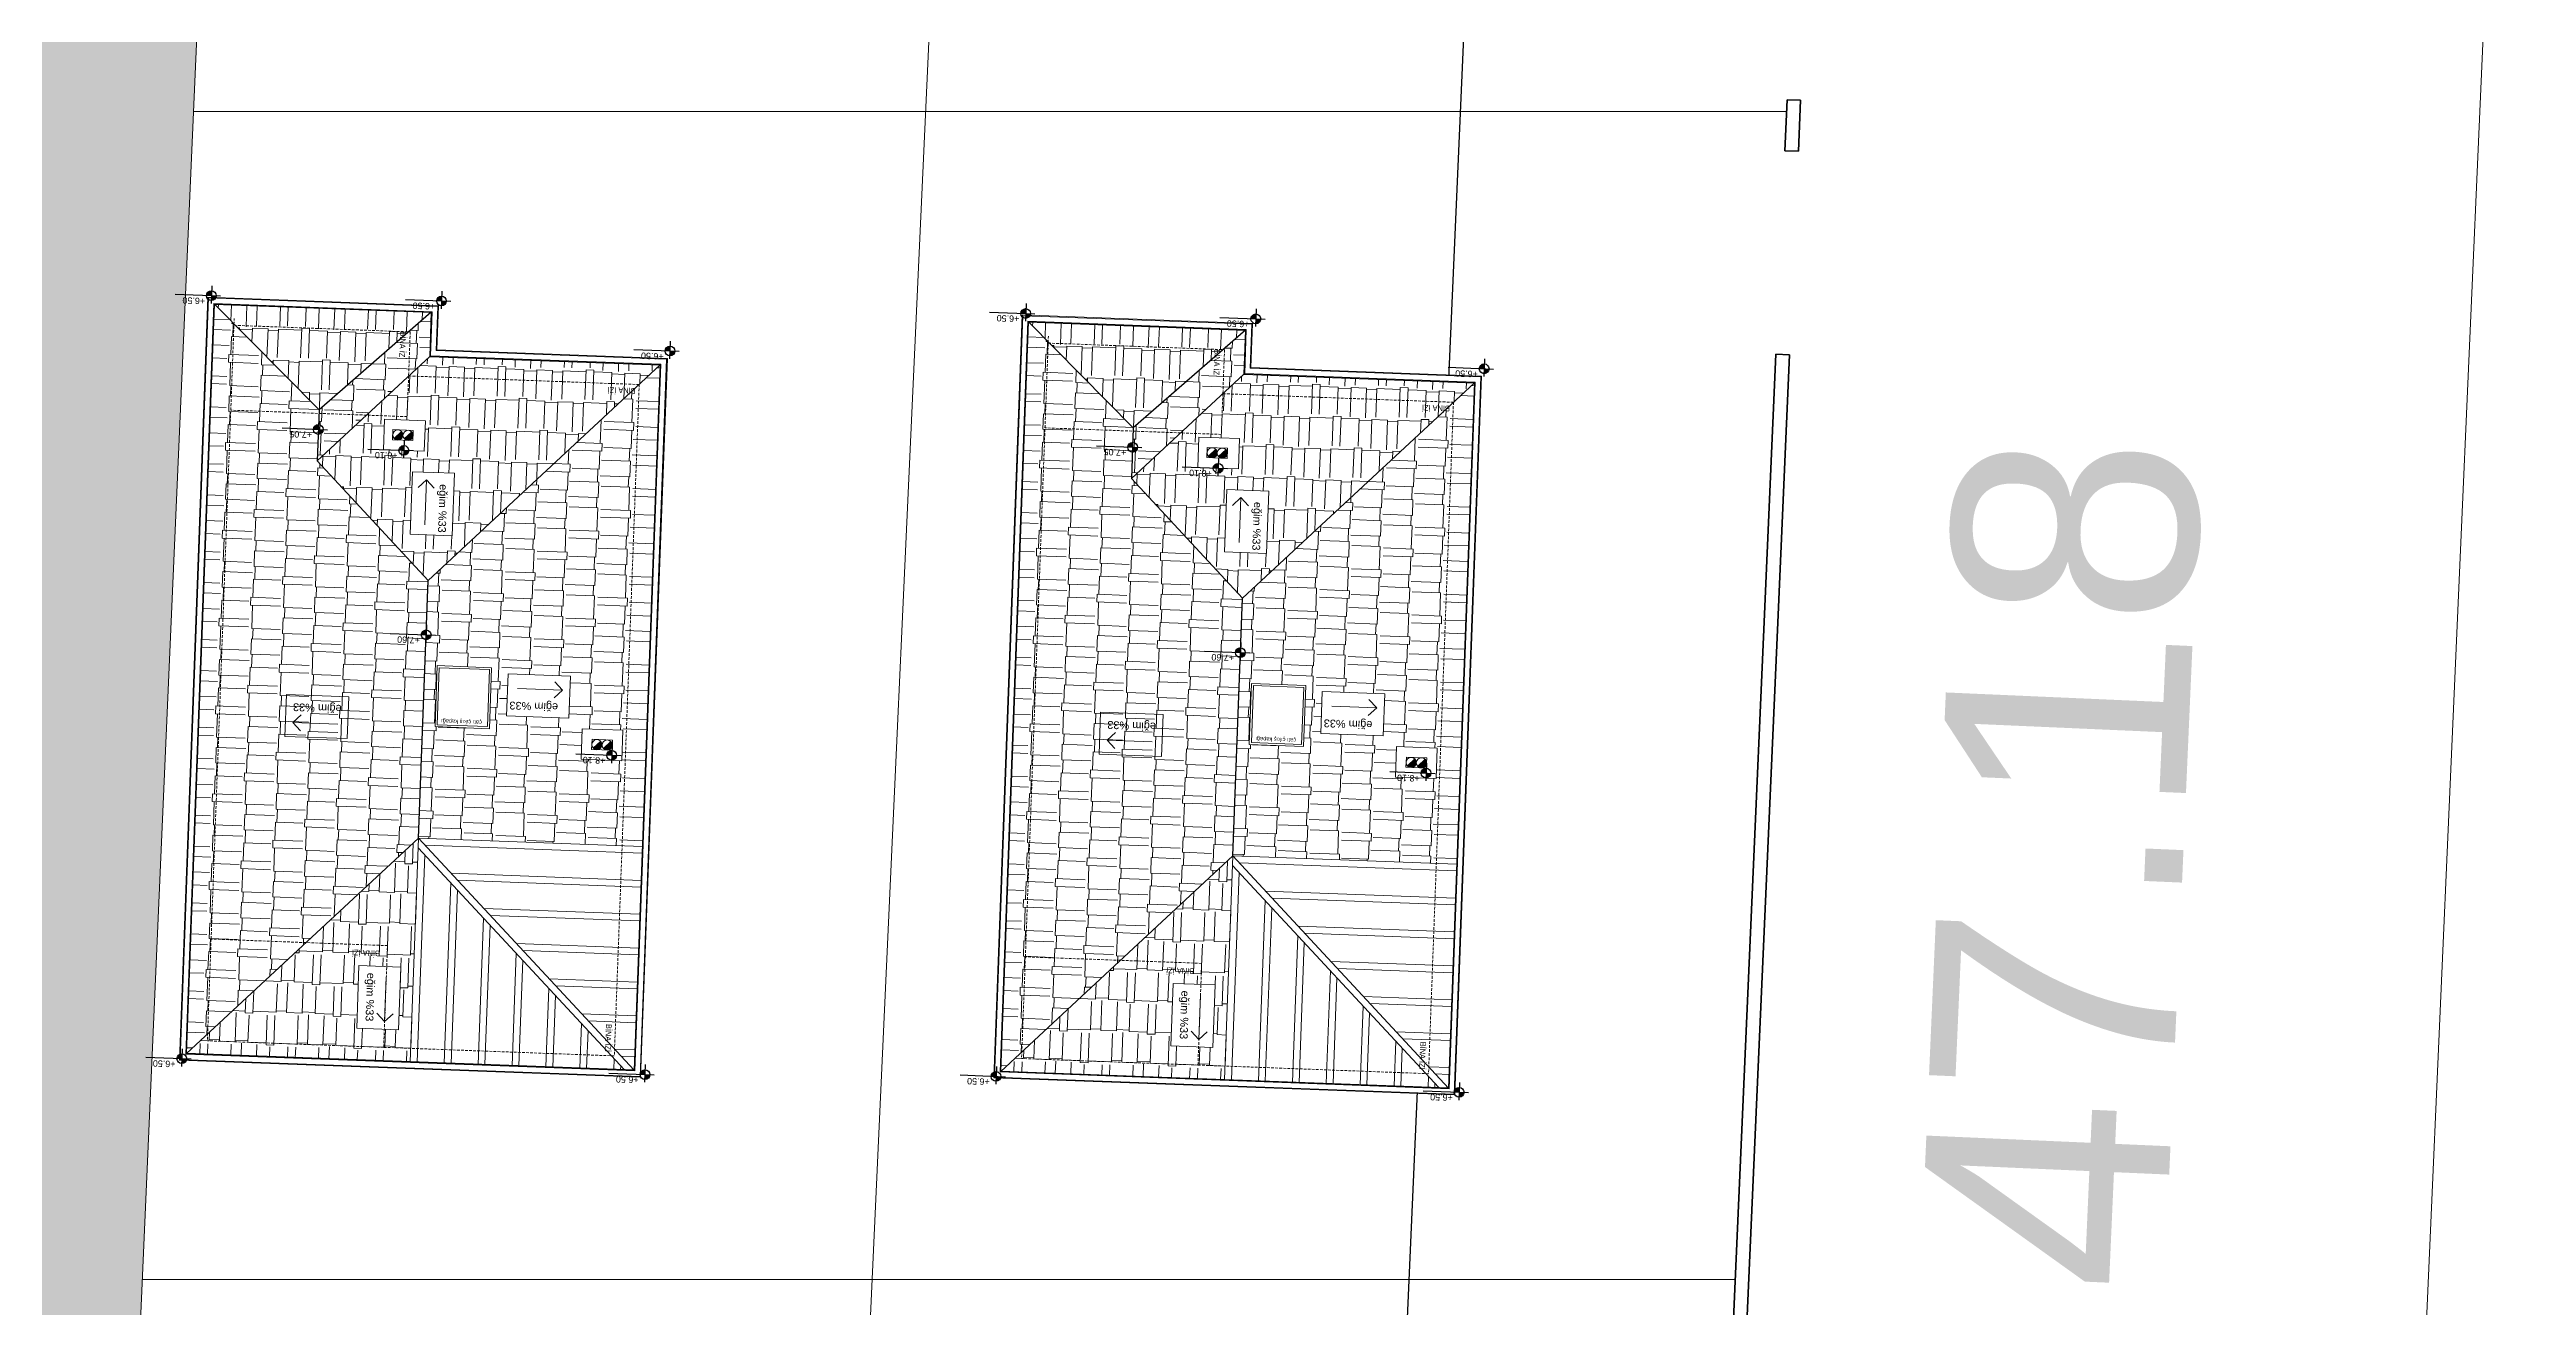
# Model space of a CAD drawing. Header units: centimetres. Extents: x 63871 to 181827, y -95930 to 42199.
# Drawn here: x 176549 to 180199, y -15940 to -14086 of the extents above; entities that cross this region are included whole.
import ezdxf
from ezdxf.enums import TextEntityAlignment as Align

# ---------------------------------------------------------------- set-up
doc = ezdxf.new("R2010")
doc.units = ezdxf.units.CM
doc.linetypes.add('11-021_500-SatisOfisi_220512$0${ Diamond }', pattern=[12, 4, -2, 2, 2, -2])
for name, color, linetype, lineweight in [('03_PARSEL_ALN_YENI', 40, 'Continuous', 0), ('A-AREA-IDEN', 7, 'Continuous', 9), ('ARA SINIRLAR', 225, 'Continuous', 15), ('ARM_Pen_No__252', 8, 'Continuous', 18), ('Baca', 82, 'Continuous', 9), ('İz DÜŞÜMÜ', 7, '11-021_500-SatisOfisi_220512$0${ Diamond }', 18), ('OLUK', 222, 'Continuous', 15), ('PARSEL SINIRI', 12, 'Continuous', 50), ('ROL_CEPHE', 1, 'Continuous', 0), ('TARAMA', 251, 'Continuous', 5), ('Çatı', 144, 'Continuous', 30), ('ÇEKME MESAFESİ', 5, 'Continuous', 25)]:
    doc.layers.add(name, color=color, linetype=linetype, lineweight=lineweight)
doc.layers.add('KOT', color=171, linetype='Continuous')
doc.styles.add('Arial', font='Arial.ttf', dxfattribs={"height": 250})
doc.styles.add('Arial_1', font='Arial.ttf', dxfattribs={"height": 300})
doc.styles.add('MtXpl_Arial_Narrow_1', font='')
doc.styles.get("Standard").update_dxf_attribs({"font": 'Arial.ttf'})
doc.styles.get('MtXpl_Arial_Narrow_1').set_extended_font_data('Arial Narrow')
pattern_1 = [(177.87319, (374816.816, 13471.43), (-98.784803, -42.082955), [22.86, -19.05, 26.67, -11.43, 34.29, -15.24]), (177.87319, (374793.9, 13470.374), (-98.784803, -42.082955), [19.05, -72.39, 15.24, -22.86]), (177.87319, (374748.39, 13476.83), (-98.784803, -42.082955), [11.43, -118.11]), (267.87319, (374816.816, 13471.43), (30.6659616, -46.8903553), [43.815, -139.065]), (267.87319, (374793.972, 13472.278), (30.6659616, -46.8903553), [42.8625, -140.0175]), (267.87319, (374774.935, 13472.985), (30.6659616, -46.8903553), [40.005, -142.875]), (267.87319, (374748.39, 13476.83), (30.6659616, -46.8903553), [43.815, -139.065]), (267.87319, (374736.967, 13477.254), (30.6659616, -46.8903553), [43.815, -139.065]), (267.87319, (374702.595, 13475.67), (30.6659616, -46.8903553), [41.91, -140.97])]
pattern_2 = [(87.87319, (374816.816, 13471.43), (-42.082955, 98.784803), [22.86, -19.05, 26.67, -11.43, 34.29, -15.24]), (87.87319, (374815.76, 13494.344), (-42.082955, 98.784803), [19.05, -72.39, 15.24, -22.86]), (87.87319, (374822.217, 13539.856), (-42.082955, 98.784803), [11.43, -118.11]), (177.87319, (374816.816, 13471.43), (-46.8903553, -30.6659616), [43.815, -139.065]), (177.87319, (374817.664, 13494.274), (-46.8903553, -30.6659616), [42.8625, -140.0175]), (177.87319, (374818.37, 13513.31), (-46.8903553, -30.6659616), [40.005, -142.875]), (177.87319, (374822.217, 13539.856), (-46.8903553, -30.6659616), [43.815, -139.065]), (177.87319, (374822.64, 13551.278), (-46.8903553, -30.6659616), [43.815, -139.065]), (177.87319, (374821.058, 13585.65), (-46.8903553, -30.6659616), [41.91, -140.97])]
pattern_3 = [(177.87319, (376016.557, 13445.247), (-98.784803, -42.082955), [22.86, -19.05, 26.67, -11.43, 34.29, -15.24]), (177.87319, (375993.642, 13444.19), (-98.784803, -42.082955), [19.05, -72.39, 15.24, -22.86]), (177.87319, (375948.13, 13450.647), (-98.784803, -42.082955), [11.43, -118.11]), (267.87319, (376016.557, 13445.247), (30.6659616, -46.8903553), [43.815, -139.065]), (267.87319, (375993.713, 13446.095), (30.6659616, -46.8903553), [42.8625, -140.0175]), (267.87319, (375974.676, 13446.802), (30.6659616, -46.8903553), [40.005, -142.875]), (267.87319, (375948.13, 13450.647), (30.6659616, -46.8903553), [43.815, -139.065]), (267.87319, (375936.71, 13451.07), (30.6659616, -46.8903553), [43.815, -139.065]), (267.87319, (375902.336, 13449.49), (30.6659616, -46.8903553), [41.91, -140.97])]
pattern_4 = [(87.87319, (376016.557, 13445.247), (-42.082955, 98.784803), [22.86, -19.05, 26.67, -11.43, 34.29, -15.24]), (87.87319, (376015.5, 13468.16), (-42.082955, 98.784803), [19.05, -72.39, 15.24, -22.86]), (87.87319, (376021.96, 13513.673), (-42.082955, 98.784803), [11.43, -118.11]), (177.87319, (376016.557, 13445.247), (-46.8903553, -30.6659616), [43.815, -139.065]), (177.87319, (376017.406, 13468.09), (-46.8903553, -30.6659616), [42.8625, -140.0175]), (177.87319, (376018.113, 13487.128), (-46.8903553, -30.6659616), [40.005, -142.875]), (177.87319, (376021.958, 13513.673), (-46.8903553, -30.6659616), [43.815, -139.065]), (177.87319, (376022.382, 13525.095), (-46.8903553, -30.6659616), [43.815, -139.065]), (177.87319, (376020.8, 13559.468), (-46.8903553, -30.6659616), [41.91, -140.97])]

# ---------------------------------------------------------------- blocks, each defined once
blk = doc.blocks.new('afadfa')
at = {"layer": 'Baca'}
h = blk.add_hatch(color=0, dxfattribs=at)
h.dxf.hatch_style = 1
h.paths.add_polyline_path([(525548.6, 4261233.8, 0.670516), (525535.8, 4261228.6, 0.199315), (525538, 4261223.2)])
h = blk.add_hatch(color=0, dxfattribs=at)
h.dxf.hatch_style = 1
h.paths.add_polyline_path([(525563.7, 4261233.8, 0.675614), (525550.8, 4261228.6, 0.202965), (525553, 4261223.2)])
for p, q in [((525538, 4261223.2), (525548.6, 4261233.8)), ((525553, 4261223.2), (525563.7, 4261233.8))]:
    blk.add_line(p, q, dxfattribs=at)
blk.add_lwpolyline([(525535.8, 4261236.1), (525565.8, 4261236), (525565.8, 4261221), (525535.8, 4261221.1)], close=True, dxfattribs=at)
for centre in [(525543.3, 4261228.6), (525558.3, 4261228.6)]:
    blk.add_circle(centre, 7.5, dxfattribs=at)

msp = doc.modelspace()

# ---------------------------------------------------------------- hatches: boundary and pattern name
at = {"layer": 'ARM_Pen_No__252'}
h = msp.add_hatch(dxfattribs=at)
h.set_pattern_fill('AR-HBONE', color=256, scale=0.51)
h.set_pattern_definition([(45, (0, -50000), (0, 73.27889), [155.448, -51.816]), (135, (36.64, -49963.36), (7e-15, 73.27889), [155.448, -51.816])])
h.paths.add_polyline_path([(175831.7, -22792.7), (175698, -25837), (170756.8, -25732.5), (171754.5, -22792.7)], flags=16)
h.paths.add_polyline_path([(172826.5, -19554.1), (175594.7, -11397.4), (175086.1, -11173.9), (170154.1, -25719.7), (167433.7, -25662.2), (167268.2, -26108.9), (178575.2, -26347.5), (178595, -25898.2), (176249, -25848.6), (176859.4, -11953.3), (176318.3, -11715.5), (176016.1, -19117.2), (175993.1, -19117.2), (175975.4, -19521.1)])
h.paths.add_polyline_path([(175975.4, -19521.1), (172826.5, -19554.1), (171829.1, -22492.9), (175844.9, -22492.9)])

# ---------------------------------------------------------------- linework, layer by layer
at = {"layer": '03_PARSEL_ALN_YENI'}
msp.add_line((179977.9, -17632.5), (180198.9, -12613.6), dxfattribs=at)
at = {"layer": '03_PARSEL_ALN_YENI', "lineweight": 0}
msp.add_line((179977.9, -17632.5), (180198.9, -12613.6), dxfattribs=at)
at = {"layer": 'ARA SINIRLAR', "color": 5}
for p, q in [((176859.4, -11953.3), (176249, -25848.6)), ((177923.9, -12346.1), (177304.4, -25870.9)), ((176761.7, -14177.3), (179108.7, -14177.3)), ((176686.1, -15898.5), (179033.2, -15898.5))]:
    msp.add_line(p, q, dxfattribs=at)
at = {"layer": 'PARSEL SINIRI'}
for p, q in [((179109.5, -14159.9), (179129.5, -14160.8)), ((179093, -14534.8), (179113, -14535.7))]:
    msp.add_line(p, q, dxfattribs=at)
for points in [[(179126.2, -14236), (179106.2, -14235.1), (179109.5, -14159.9)], [(179126.2, -14236), (179129.5, -14160.8)], [(178994.8, -17231.7), (178974.7, -17230.8), (179075.7, -14929.2), (179093, -14534.8)], [(179039.1, -16218.2), (179095.7, -14930.1), (179113, -14535.7)]]:
    msp.add_lwpolyline(points, dxfattribs=at)
at = {"layer": 'ÇEKME MESAFESİ'}
msp.add_lwpolyline([(177946.3, -29738.1), (178260.5, -22584.5), (178428.3, -18739.5), (178527.7, -16467.7), (178596.2, -14908.1), (178677.4, -13058.6), (178621.4, -12986.2), (177442.4, -12733.9), (177367, -12700.7), (174636, -11500.4), (172556.1, -11827.8), (171584.7, -14827.6), (170831.2, -17153.7), (170364.5, -18594.4), (169517.9, -21208.9), (168807.4, -23336.1), (167715.8, -26282.1)], dxfattribs=at)

# ---------------------------------------------------------------- texts
at = {"layer": 'ROL_CEPHE', "lineweight": 0}
msp.add_text('47.18', height=360, rotation=87.486, dxfattribs=at).set_placement((179664.9, -15918.3))

# ---------------------------------------------------------------- next in the draw order: wipeouts: each hides what was drawn before it
for points in [[(177459.7, -14541.2), (177420.3, -15600.4), (176740.8, -15575.2), (176782.5, -14451), (177122.3, -14463.6), (177119.9, -14528.5)], [(178659.4, -14567.3), (178620.1, -15626.6), (177940.5, -15601.4), (177982.3, -14477.2), (178322, -14489.8), (178319.6, -14554.7)]]:
    msp.add_wipeout(points).dxf.layer = 'OLUK'

# ---------------------------------------------------------------- next in the draw order: hatches: boundary and pattern name
at = {"layer": 'KOT'}
h = msp.add_hatch(color=256, dxfattribs=at)
h.dxf.hatch_style = 1
h.paths.add_polyline_path([(176780.7, -14448.6, 0.009987), (176780.7, -14448.8), (176787.9, -14449.1), (176788.2, -14441.7, 0.414214)])
h = msp.add_hatch(color=256, dxfattribs=at)
h.dxf.hatch_style = 1
h.paths.add_polyline_path([(176787.6, -14455.6, 0.402561), (176795, -14449), (176787.9, -14448.7)])
h = msp.add_hatch(color=256, dxfattribs=at)
h.dxf.hatch_style = 1
h.paths.add_polyline_path([(177119.8, -14456.4, 0.009987), (177119.8, -14456.7), (177126.9, -14457), (177127.2, -14449.5, 0.414214)])
h = msp.add_hatch(color=256, dxfattribs=at)
h.dxf.hatch_style = 1
h.paths.add_polyline_path([(177126.7, -14463.4, 0.402561), (177134.1, -14456.8), (177126.9, -14456.6)])
h = msp.add_hatch(color=256, dxfattribs=at)
h.dxf.hatch_style = 1
h.paths.add_polyline_path([(177980.5, -14474.7, 0.009987), (177980.5, -14475), (177987.6, -14475.3), (177987.9, -14467.8, 0.414214)])
h = msp.add_hatch(color=256, dxfattribs=at)
h.dxf.hatch_style = 1
h.paths.add_polyline_path([(177987.4, -14481.7, 0.402561), (177994.8, -14475.1), (177987.6, -14474.9)])
h = msp.add_hatch(color=256, dxfattribs=at)
h.dxf.hatch_style = 1
h.paths.add_polyline_path([(178319.5, -14482.6, 0.009987), (178319.5, -14482.9), (178326.6, -14483.2), (178326.9, -14475.7, 0.414214)])
h = msp.add_hatch(color=256, dxfattribs=at)
h.dxf.hatch_style = 1
h.paths.add_polyline_path([(178326.4, -14489.6, 0.402561), (178333.8, -14483), (178326.7, -14482.7)])
h = msp.add_hatch(color=256, dxfattribs=at)
h.dxf.hatch_style = 1
h.paths.add_polyline_path([(177456.3, -14530.1, 0.009987), (177456.3, -14530.4), (177463.4, -14530.6), (177463.7, -14523.2, 0.414214)])
h = msp.add_hatch(color=256, dxfattribs=at)
h.dxf.hatch_style = 1
h.paths.add_polyline_path([(177463.2, -14537.1, 0.402561), (177470.6, -14530.5), (177463.5, -14530.2)])
h = msp.add_hatch(color=256, dxfattribs=at)
h.dxf.hatch_style = 1
h.paths.add_polyline_path([(178656, -14556.3, 0.009987), (178656, -14556.6), (178663.2, -14556.8), (178663.5, -14549.4, 0.414214)])
h = msp.add_hatch(color=256, dxfattribs=at)
h.dxf.hatch_style = 1
h.paths.add_polyline_path([(178662.9, -14563.3, 0.402561), (178670.4, -14556.7), (178663.2, -14556.4)])
h = msp.add_hatch(color=256, dxfattribs=at)
h.dxf.hatch_style = 1
h.paths.add_polyline_path([(176938.3, -14645.6, 0.009987), (176938.2, -14645.9), (176945.4, -14646.2), (176945.7, -14638.7, 0.414214)])
h = msp.add_hatch(color=256, dxfattribs=at)
h.dxf.hatch_style = 1
h.paths.add_polyline_path([(176945.2, -14652.6, 0.402561), (176952.6, -14646), (176945.4, -14645.8)])
h = msp.add_hatch(color=256, dxfattribs=at)
h.dxf.hatch_style = 1
h.paths.add_polyline_path([(177064.3, -14676.6, 0.009987), (177064.2, -14676.9), (177071.4, -14677.1), (177071.7, -14669.7, 0.414214)])
h = msp.add_hatch(color=256, dxfattribs=at)
h.dxf.hatch_style = 1
h.paths.add_polyline_path([(178138, -14671.8, 0.009987), (178138, -14672.1), (178145.1, -14672.4), (178145.4, -14664.9, 0.414214)])
h = msp.add_hatch(color=256, dxfattribs=at)
h.dxf.hatch_style = 1
h.paths.add_polyline_path([(177071.2, -14683.6, 0.402561), (177078.6, -14677), (177071.4, -14676.7)])
h = msp.add_hatch(color=256, dxfattribs=at)
h.dxf.hatch_style = 1
h.paths.add_polyline_path([(178144.9, -14678.8, 0.402561), (178152.3, -14672.2), (178145.2, -14671.9)])
h = msp.add_hatch(color=256, dxfattribs=at)
h.dxf.hatch_style = 1
h.paths.add_polyline_path([(178264, -14702.8, 0.009987), (178264, -14703), (178271.1, -14703.3), (178271.4, -14695.9, 0.414214)])
h = msp.add_hatch(color=256, dxfattribs=at)
h.dxf.hatch_style = 1
h.paths.add_polyline_path([(178270.9, -14709.8, 0.402561), (178278.3, -14703.2), (178271.2, -14702.9)])
h = msp.add_hatch(color=256, dxfattribs=at)
h.dxf.hatch_style = 1
h.paths.add_polyline_path([(177097.1, -14948.3, 0.009987), (177097.1, -14948.6), (177104.3, -14948.8), (177104.6, -14941.4, 0.414214)])
h = msp.add_hatch(color=256, dxfattribs=at)
h.dxf.hatch_style = 1
h.paths.add_polyline_path([(177104, -14955.3, 0.402561), (177111.5, -14948.7), (177104.3, -14948.4)])
h = msp.add_hatch(color=256, dxfattribs=at)
h.dxf.hatch_style = 1
h.paths.add_polyline_path([(178296.9, -14974.5, 0.009987), (178296.9, -14974.7), (178304, -14975), (178304.3, -14967.6, 0.414214)])
h = msp.add_hatch(color=256, dxfattribs=at)
h.dxf.hatch_style = 1
h.paths.add_polyline_path([(178303.8, -14981.5, 0.402561), (178311.2, -14974.9), (178304, -14974.6)])
h = msp.add_hatch(color=256, dxfattribs=at)
h.dxf.hatch_style = 1
h.paths.add_polyline_path([(177370.6, -15125.8, 0.009987), (177370.6, -15126.1), (177377.7, -15126.4), (177378, -15118.9, 0.414214)])
h = msp.add_hatch(color=256, dxfattribs=at)
h.dxf.hatch_style = 1
h.paths.add_polyline_path([(177377.5, -15132.8, 0.402561), (177384.9, -15126.2), (177377.7, -15126)])
h = msp.add_hatch(color=256, dxfattribs=at)
h.dxf.hatch_style = 1
h.paths.add_polyline_path([(178570.3, -15152, 0.009987), (178570.3, -15152.3), (178577.5, -15152.6), (178577.7, -15145.1, 0.414214)])
h = msp.add_hatch(color=256, dxfattribs=at)
h.dxf.hatch_style = 1
h.paths.add_polyline_path([(178577.2, -15159, 0.402561), (178584.6, -15152.4), (178577.5, -15152.2)])
h = msp.add_hatch(color=256, dxfattribs=at)
h.dxf.hatch_style = 1
h.paths.add_polyline_path([(176737.1, -15572.9, 0.009987), (176737.1, -15573.2), (176744.3, -15573.4), (176744.6, -15566, 0.414214)])
h = msp.add_hatch(color=256, dxfattribs=at)
h.dxf.hatch_style = 1
h.paths.add_polyline_path([(176744, -15579.9, 0.402561), (176751.4, -15573.3), (176744.3, -15573)])
h = msp.add_hatch(color=256, dxfattribs=at)
h.dxf.hatch_style = 1
h.paths.add_polyline_path([(177419.4, -15596.3, 0.009987), (177419.4, -15596.6), (177426.5, -15596.9), (177426.8, -15589.5, 0.414214)])
h = msp.add_hatch(color=256, dxfattribs=at)
h.dxf.hatch_style = 1
h.paths.add_polyline_path([(177426.3, -15603.4, 0.402561), (177433.7, -15596.7), (177426.6, -15596.5)])
h = msp.add_hatch(color=256, dxfattribs=at)
h.dxf.hatch_style = 1
h.paths.add_polyline_path([(177936.9, -15599.1, 0.009987), (177936.9, -15599.4), (177944, -15599.6), (177944.3, -15592.2, 0.414214)])
h = msp.add_hatch(color=256, dxfattribs=at)
h.dxf.hatch_style = 1
h.paths.add_polyline_path([(177943.8, -15606.1, 0.402561), (177951.2, -15599.5), (177944, -15599.2)])
h = msp.add_hatch(color=256, dxfattribs=at)
h.dxf.hatch_style = 1
h.paths.add_polyline_path([(178619.1, -15622.5, 0.009987), (178619.1, -15622.8), (178626.3, -15623.1), (178626.6, -15615.6, 0.414214)])
h = msp.add_hatch(color=256, dxfattribs=at)
h.dxf.hatch_style = 1
h.paths.add_polyline_path([(178626, -15629.5, 0.402561), (178633.5, -15622.9), (178626.3, -15622.7)])
at = {"layer": 'Çatı', "lineweight": 15}
h = msp.add_hatch(dxfattribs=at)
h.set_pattern_fill('AR-RSHKE', color=251, scale=0.15, angle=267.8732)
h.set_pattern_definition([(267.87319, (374816.816, 13471.43), (42.082955, -98.784803), [22.86, -19.05, 26.67, -11.43, 34.29, -15.24]), (267.87319, (374817.87, 13448.515), (42.082955, -98.784803), [19.05, -72.39, 15.24, -22.86]), (267.87319, (374811.415, 13403.003), (42.082955, -98.784803), [11.43, -118.11]), (357.87319, (374816.816, 13471.43), (46.8903553, 30.6659616), [43.815, -139.065]), (357.87319, (374815.968, 13448.585), (46.8903553, 30.6659616), [42.8625, -140.0175]), (357.87319, (374815.26, 13429.548), (46.8903553, 30.6659616), [40.005, -142.875]), (357.87319, (374811.415, 13403.003), (46.8903553, 30.6659616), [43.815, -139.065]), (357.87319, (374810.99, 13391.58), (46.8903553, 30.6659616), [43.815, -139.065]), (357.87319, (374812.574, 13357.208), (46.8903553, 30.6659616), [41.91, -140.97])])
h.paths.add_polyline_path([(177107.3, -14868.3), (176943.7, -14692.1), (176943.7, -14692.1), (176946.5, -14617.2), (176792.2, -14461.3), (176751.1, -15565.6), (177093.2, -15248.1)])
h = msp.add_hatch(dxfattribs=at)
h.set_pattern_fill('AR-RSHKE', color=251, scale=0.15, angle=177.8732)
h.set_pattern_definition(pattern_1)
h.paths.add_polyline_path([(177111.9, -14473.2), (176792.2, -14461.3), (176946.5, -14617.2)])
h.paths.add_polyline_path([(177063.7, -14498.7), (177062.2, -14539.7), (177077.4, -14540.3), (177079, -14499.2)], flags=24)
h = msp.add_hatch(dxfattribs=at)
h.set_pattern_fill('AR-RSHKE', color=251, scale=0.15, angle=447.8732)
h.set_pattern_definition(pattern_2)
h.paths.add_polyline_path([(176946.5, -14617.2), (176943.7, -14692.1), (177109.5, -14538.2), (177111.9, -14473.2)])
h.paths.add_polyline_path([(177063.7, -14498.7), (177062.2, -14539.7), (177077.4, -14540.3), (177079, -14499.2)], flags=25)
h = msp.add_hatch(dxfattribs=at)
h.set_pattern_fill('AR-RSHKE', color=251, scale=0.15, angle=267.8732)
h.set_pattern_definition([(267.87319, (376016.557, 13445.247), (42.082955, -98.784803), [22.86, -19.05, 26.67, -11.43, 34.29, -15.24]), (267.87319, (376017.613, 13422.33), (42.082955, -98.784803), [19.05, -72.39, 15.24, -22.86]), (267.87319, (376011.157, 13376.82), (42.082955, -98.784803), [11.43, -118.11]), (357.87319, (376016.557, 13445.247), (46.8903553, 30.6659616), [43.815, -139.065]), (357.87319, (376015.71, 13422.402), (46.8903553, 30.6659616), [42.8625, -140.0175]), (357.87319, (376015.002, 13403.365), (46.8903553, 30.6659616), [40.005, -142.875]), (357.87319, (376011.157, 13376.82), (46.8903553, 30.6659616), [43.815, -139.065]), (357.87319, (376010.733, 13365.398), (46.8903553, 30.6659616), [43.815, -139.065]), (357.87319, (376012.316, 13331.025), (46.8903553, 30.6659616), [41.91, -140.97])])
h.paths.add_polyline_path([(178307, -14894.5), (178143.4, -14718.3), (178143.4, -14718.3), (178146.2, -14643.4), (177991.9, -14487.5), (177950.9, -15591.8), (178292.9, -15274.2)])
h = msp.add_hatch(dxfattribs=at)
h.set_pattern_fill('AR-RSHKE', color=251, scale=0.15, angle=177.8732)
h.set_pattern_definition(pattern_3)
h.paths.add_polyline_path([(178311.7, -14499.4), (177991.9, -14487.5), (178146.2, -14643.4)])
h.paths.add_polyline_path([(178263.5, -14524.8), (178261.9, -14565.9), (178277.1, -14566.5), (178278.7, -14525.4)], flags=24)
h = msp.add_hatch(dxfattribs=at)
h.set_pattern_fill('AR-RSHKE', color=251, scale=0.15, angle=447.8732)
h.set_pattern_definition(pattern_4)
h.paths.add_polyline_path([(178146.2, -14643.4), (178143.4, -14718.3), (178309.3, -14564.4), (178311.7, -14499.4)])
h.paths.add_polyline_path([(178263.5, -14524.8), (178261.9, -14565.9), (178277.1, -14566.5), (178278.7, -14525.4)], flags=25)
h = msp.add_hatch(dxfattribs=at)
h.set_pattern_fill('AR-RSHKE', color=251, scale=0.15, angle=177.8732)
h.set_pattern_definition(pattern_1)
h.paths.add_polyline_path([(176943.7, -14692.1), (177107.3, -14868.3), (177449.3, -14550.8), (177109.5, -14538.2)])
h.paths.add_polyline_path([(177041.4, -14675.7), (177043.1, -14630.8), (177103.1, -14633), (177101.4, -14678)], flags=16)
h.paths.add_polyline_path([(177054.9, -14661.2), (177055.5, -14646.2), (177085.5, -14647.4), (177084.9, -14662.4)], flags=0)
h.paths.add_polyline_path([(177055.2, -14653.7, -1), (177070.2, -14654.3, -1), (177085.2, -14654.8, -1), (177070.2, -14654.3, -1)], flags=0)
h.paths.add_polyline_path([(177084.3, -14708.2), (177146, -14710.5), (177142.6, -14802.6), (177080.8, -14800.3)], flags=16)
h.paths.add_polyline_path([(177118.2, -14723.3), (177115.3, -14800.5), (177139, -14801.4), (177141.9, -14724.2)], flags=8)
h.paths.add_polyline_path([(177415.7, -14582.3), (177374.7, -14580.8), (177374.1, -14596), (177415.1, -14597.6)], flags=25)
h = msp.add_hatch(dxfattribs=at)
h.set_pattern_fill('AR-RSHKE', color=251, scale=0.15, angle=447.8732)
h.set_pattern_definition(pattern_2)
h.paths.add_polyline_path([(177093.2, -15248.1), (177422.9, -15260.3), (177449.3, -14550.8), (177107.3, -14868.3)])
h.paths.add_polyline_path([(177317, -15009.5), (177314.7, -15071.2), (177222.6, -15067.8), (177224.9, -15006)], flags=16)
h.paths.add_polyline_path([(177200.7, -14996.9), (177197.4, -15086.8), (177117.4, -15083.8), (177120.7, -14993.9)], flags=16)
h.paths.add_polyline_path([(177197.6, -14999.8), (177194.5, -15083.7), (177120.5, -15081), (177123.6, -14997)], flags=0)
h.paths.add_polyline_path([(177334.3, -15087), (177394.3, -15089.2), (177392.6, -15134.1), (177332.6, -15131.9)], flags=16)
h.paths.add_polyline_path([(177348.7, -15102.4), (177378.7, -15103.6), (177378.2, -15118.7), (177348.2, -15117.5)], flags=0)
h.paths.add_polyline_path([(177363.5, -15110.6, -1), (177378.4, -15111.1, -1), (177363.5, -15110.6, -1), (177348.5, -15110, -1)], flags=0)
h.paths.add_polyline_path([(177301.9, -15043.3), (177224.6, -15040.5), (177223.7, -15064.2), (177301, -15067.1)], flags=8)
h.paths.add_polyline_path([(177188.5, -15071.4), (177124.6, -15069), (177124.2, -15080.5), (177188.1, -15082.9)], flags=8)
h = msp.add_hatch(dxfattribs=at)
h.set_pattern_fill('AR-RSHKE', color=251, scale=0.15, angle=177.8732)
h.set_pattern_definition(pattern_3)
h.paths.add_polyline_path([(178143.4, -14718.3), (178307, -14894.5), (178649, -14577), (178309.3, -14564.4)])
h.paths.add_polyline_path([(178241.2, -14701.9), (178242.8, -14657), (178302.8, -14659.2), (178301.1, -14704.1)], flags=16)
h.paths.add_polyline_path([(178254.7, -14687.4), (178255.2, -14672.4), (178285.2, -14673.5), (178284.6, -14688.6)], flags=0)
h.paths.add_polyline_path([(178254.9, -14679.9, -1), (178269.9, -14680.5, -1), (178284.9, -14681, -1), (178269.9, -14680.5, -1)], flags=0)
h.paths.add_polyline_path([(178284, -14734.4), (178345.7, -14736.6), (178342.3, -14828.7), (178280.6, -14826.4)], flags=16)
h.paths.add_polyline_path([(178317.9, -14749.5), (178315, -14826.7), (178338.8, -14827.6), (178341.6, -14750.3)], flags=8)
h.paths.add_polyline_path([(178615.4, -14608.5), (178574.4, -14607), (178573.8, -14622.2), (178614.9, -14623.7)], flags=25)
h = msp.add_hatch(dxfattribs=at)
h.set_pattern_fill('AR-RSHKE', color=251, scale=0.15, angle=447.8732)
h.set_pattern_definition(pattern_4)
h.paths.add_polyline_path([(178292.9, -15274.2), (178622.7, -15286.5), (178649, -14577), (178307, -14894.5)])
h.paths.add_polyline_path([(178516.7, -15035.6), (178514.4, -15097.4), (178422.3, -15094), (178424.6, -15032.2)], flags=16)
h.paths.add_polyline_path([(178400.4, -15023.1), (178397.1, -15113), (178317.1, -15110), (178320.5, -15020.1)], flags=16)
h.paths.add_polyline_path([(178397.3, -15025.9), (178394.2, -15109.9), (178320.3, -15107.1), (178323.4, -15023.2)], flags=0)
h.paths.add_polyline_path([(178534.1, -15113.1), (178594, -15115.4), (178592.3, -15160.3), (178532.4, -15158.1)], flags=16)
h.paths.add_polyline_path([(178548.5, -15128.6), (178578.5, -15129.8), (178577.9, -15144.8), (178547.9, -15143.7)], flags=0)
h.paths.add_polyline_path([(178563.2, -15136.7, -1), (178578.2, -15137.3, -1), (178563.2, -15136.7, -1), (178548.2, -15136.2, -1)], flags=0)
h.paths.add_polyline_path([(178501.6, -15069.5), (178424.3, -15066.7), (178423.5, -15090.4), (178500.7, -15093.3)], flags=8)
h.paths.add_polyline_path([(178388.3, -15097.5), (178324.4, -15095.2), (178323.9, -15106.7), (178387.8, -15109.1)], flags=8)
h = msp.add_hatch(dxfattribs=at)
h.set_pattern_fill('AR-RSHKE', color=251, scale=0.15, angle=357.8732)
h.set_pattern_definition([(357.87319, (374816.816, 13471.43), (98.784803, 42.082955), [22.86, -19.05, 26.67, -11.43, 34.29, -15.24]), (357.87319, (374839.73, 13472.485), (98.784803, 42.082955), [19.05, -72.39, 15.24, -22.86]), (357.87319, (374885.243, 13466.03), (98.784803, 42.082955), [11.43, -118.11]), (87.87319, (374816.816, 13471.43), (-30.6659616, 46.8903553), [43.815, -139.065]), (87.87319, (374839.66, 13470.58), (-30.6659616, 46.8903553), [42.8625, -140.0175]), (87.87319, (374858.697, 13469.874), (-30.6659616, 46.8903553), [40.005, -142.875]), (87.87319, (374885.243, 13466.03), (-30.6659616, 46.8903553), [43.815, -139.065]), (87.87319, (374896.665, 13465.605), (-30.6659616, 46.8903553), [43.815, -139.065]), (87.87319, (374931.037, 13467.188), (-30.6659616, 46.8903553), [41.91, -140.97])])
h.paths.add_polyline_path([(177093.2, -15248.1), (176751.1, -15565.6), (177080.9, -15577.8)])
h.paths.add_polyline_path([(177067, -15438.3), (177063.6, -15530.4), (177001.9, -15528.1), (177005.3, -15436)], flags=16)
h.paths.add_polyline_path([(177011.3, -15443.4), (177008.4, -15520.7), (177032.1, -15521.6), (177035, -15444.3)], flags=8)
h.paths.add_polyline_path([(177038.9, -15411.4), (176997.9, -15409.9), (176997.3, -15425.1), (177038.3, -15426.7)], flags=24)
h = msp.add_hatch(dxfattribs=at)
h.set_pattern_fill('AR-RSHKE', color=251, scale=0.15, angle=357.8732)
h.set_pattern_definition([(357.87319, (376016.557, 13445.247), (98.784803, 42.082955), [22.86, -19.05, 26.67, -11.43, 34.29, -15.24]), (357.87319, (376039.472, 13446.3), (98.784803, 42.082955), [19.05, -72.39, 15.24, -22.86]), (357.87319, (376084.984, 13439.846), (98.784803, 42.082955), [11.43, -118.11]), (87.87319, (376016.557, 13445.247), (-30.6659616, 46.8903553), [43.815, -139.065]), (87.87319, (376039.402, 13444.398), (-30.6659616, 46.8903553), [42.8625, -140.0175]), (87.87319, (376058.44, 13443.69), (-30.6659616, 46.8903553), [40.005, -142.875]), (87.87319, (376084.984, 13439.846), (-30.6659616, 46.8903553), [43.815, -139.065]), (87.87319, (376096.406, 13439.422), (-30.6659616, 46.8903553), [43.815, -139.065]), (87.87319, (376130.78, 13441.005), (-30.6659616, 46.8903553), [41.91, -140.97])])
h.paths.add_polyline_path([(178292.9, -15274.2), (177950.9, -15591.8), (178280.7, -15604)])
h.paths.add_polyline_path([(178266.8, -15464.5), (178263.4, -15556.6), (178201.6, -15554.3), (178205, -15462.2)], flags=16)
h.paths.add_polyline_path([(178211, -15469.6), (178208.2, -15546.9), (178231.9, -15547.8), (178234.8, -15470.5)], flags=8)
h.paths.add_polyline_path([(178238.7, -15437.6), (178197.6, -15436.1), (178197, -15451.3), (178238.1, -15452.9)], flags=24)

# ---------------------------------------------------------------- next in the draw order: linework, layer by layer
at = {"layer": 'A-AREA-IDEN'}
for p, q in [((177104.7, -14720), (177092.4, -14731.5)), ((177102.3, -14786.3), (177104.7, -14720)), ((177104.7, -14720), (177116.2, -14732.4)), ((178304.5, -14746.2), (178292.2, -14757.7)), ((178302, -14812.5), (178304.5, -14746.2)), ((178304.5, -14746.2), (178315.9, -14758.5)), ((177238.8, -15027.5), (177305.1, -15029.9)), ((177305.1, -15029.9), (177292.8, -15041.4)), ((177305.1, -15029.9), (177293.7, -15017.6)), ((176907.8, -15077.6), (176920.2, -15066.2)), ((178438.6, -15053.7), (178504.8, -15056.1)), ((178504.8, -15056.1), (178492.5, -15067.6)), ((178504.8, -15056.1), (178493.4, -15043.8)), ((176974.1, -15080), (176907.8, -15077.6)), ((176907.8, -15077.6), (176919.3, -15089.9)), ((178107.6, -15103.8), (178119.9, -15092.3)), ((178173.8, -15106.2), (178107.6, -15103.8)), ((178107.6, -15103.8), (178119, -15116.1)), ((177045.6, -15452.3), (177043.1, -15518.5)), ((177043.1, -15518.5), (177031.7, -15506.2)), ((177043.1, -15518.5), (177055.5, -15507.1)), ((178245.3, -15478.5), (178242.9, -15544.7)), ((178242.9, -15544.7), (178231.4, -15532.4)), ((178242.9, -15544.7), (178255.2, -15533.3))]:
    msp.add_line(p, q, dxfattribs=at)
for points in [[(177080.8, -14800.3), (177084.3, -14708.2), (177146, -14710.5), (177142.6, -14802.6)], [(178280.6, -14826.4), (178284, -14734.4), (178345.7, -14736.6), (178342.3, -14828.7)], [(177197.4, -15086.8), (177117.4, -15083.8), (177120.7, -14993.9), (177200.7, -14996.9)], [(177194.5, -15083.7), (177120.5, -15081), (177123.6, -14997), (177197.6, -14999.8)], [(177224.9, -15006), (177317, -15009.5), (177314.7, -15071.2), (177222.6, -15067.8)], [(178397.1, -15113), (178317.1, -15110), (178320.5, -15020.1), (178400.4, -15023.1)], [(178394.2, -15109.9), (178320.3, -15107.1), (178323.4, -15023.2), (178397.3, -15025.9)], [(178424.6, -15032.2), (178516.7, -15035.6), (178514.4, -15097.4), (178422.3, -15094)], [(176988.1, -15101.5), (176896, -15098.1), (176898.3, -15036.3), (176990.3, -15039.7)], [(178187.8, -15127.7), (178095.7, -15124.2), (178098, -15062.5), (178190.1, -15065.9)], [(177067, -15438.3), (177063.6, -15530.4), (177001.9, -15528.1), (177005.3, -15436)], [(178266.8, -15464.5), (178263.4, -15556.6), (178201.6, -15554.3), (178205, -15462.2)]]:
    msp.add_lwpolyline(points, close=True, dxfattribs=at)
at = {"layer": 'Baca'}
for points in [[(177103.1, -14633), (177043.1, -14630.8), (177041.4, -14675.7), (177101.4, -14678)], [(178302.8, -14659.2), (178242.8, -14657), (178241.2, -14701.9), (178301.1, -14704.1)], [(177394.3, -15089.2), (177334.3, -15087), (177332.6, -15131.9), (177392.6, -15134.1)], [(178594, -15115.4), (178534.1, -15113.1), (178532.4, -15158.1), (178592.3, -15160.3)]]:
    msp.add_lwpolyline(points, close=True, dxfattribs=at)
at = {"layer": 'İz DÜŞÜMÜ'}
for p, q in [((176787.4, -15396.8), (176781.9, -15546.7)), ((177987.2, -15423), (177981.6, -15572.9)), ((177041.7, -15556.4), (176781.9, -15546.7)), ((178241.4, -15582.5), (177981.6, -15572.9))]:
    msp.add_line(p, q, dxfattribs=at)
for points in [[(177078.4, -14567), (177076.2, -14627), (176816.4, -14617.4), (176821, -14492.4), (177080.8, -14502.1), (177078.4, -14567), (177418.2, -14579.7), (177381.5, -15569), (177041.7, -15556.4), (177047.3, -15406.5), (176787.4, -15396.8), (176821.4, -14482.4)], [(178278.2, -14593.2), (178275.9, -14653.2), (178016.1, -14643.5), (178020.8, -14518.6), (178280.6, -14528.3), (178278.2, -14593.2), (178617.9, -14605.8), (178581.2, -15595.2), (178241.4, -15582.5), (178247, -15432.6), (177987.2, -15423), (178021.1, -14508.6)]]:
    msp.add_lwpolyline(points, dxfattribs=at)
at = {"layer": 'KOT'}
for p, q in [((176801.5, -14449.6), (176734.7, -14447.1)), ((176788.4, -14434), (176787.5, -14460.1)), ((177127.5, -14441.9), (177126.5, -14467.9)), ((177140.5, -14457.5), (177073.8, -14455)), ((178001.3, -14475.8), (177934.5, -14473.3)), ((177988.2, -14460.2), (177987.2, -14486.3)), ((178340.3, -14483.7), (178273.5, -14481.2)), ((178327.2, -14468.1), (178326.2, -14494.1)), ((177464, -14515.6), (177463, -14541.6)), ((177477.1, -14531.1), (177410.3, -14528.7)), ((178676.8, -14557.3), (178610, -14554.8)), ((178663.7, -14541.7), (178662.8, -14567.8)), ((176946, -14631.1), (176945, -14657.1)), ((176959, -14646.7), (176892.3, -14644.2)), ((177072, -14662.1), (177071, -14688.1)), ((178158.8, -14672.9), (178092, -14670.4)), ((178145.7, -14657.3), (178144.7, -14683.3)), ((177085, -14677.6), (177018.3, -14675.2)), ((178284.8, -14703.8), (178218, -14701.3)), ((178271.7, -14688.2), (178270.7, -14714.3)), ((177117.9, -14949.3), (177051.1, -14946.9)), ((177104.8, -14933.8), (177103.9, -14959.8)), ((178304.6, -14959.9), (178303.6, -14986)), ((178317.7, -14975.5), (178250.9, -14973)), ((177391.4, -15126.9), (177324.6, -15124.4)), ((177378.3, -15111.3), (177377.3, -15137.4)), ((178578, -15137.5), (178577.1, -15163.5)), ((178591.1, -15153.1), (178524.3, -15150.6)), ((176757.9, -15573.9), (176691.1, -15571.5)), ((176744.8, -15558.4), (176743.9, -15584.4)), ((177427.1, -15581.8), (177426.1, -15607.9)), ((177440.2, -15597.4), (177373.4, -15594.9)), ((177957.7, -15600.1), (177890.9, -15597.6)), ((177944.6, -15584.5), (177943.6, -15610.6)), ((178626.8, -15608), (178625.9, -15634.1)), ((178639.9, -15623.6), (178573.1, -15621.1))]:
    msp.add_line(p, q, dxfattribs=at)
for centre in [(176787.9, -14448.8), (177126.9, -14456.7), (177987.6, -14475), (178326.7, -14482.9), (177463.5, -14530.3), (178663.2, -14556.5), (176945.4, -14645.9), (177071.4, -14676.8), (178145.2, -14672.1), (178271.2, -14703), (177104.3, -14948.5), (178304, -14974.7), (177377.7, -15126.1), (178577.5, -15152.3), (176744.3, -15573.2), (177426.6, -15596.6), (177944, -15599.3), (178626.3, -15622.8)]:
    msp.add_circle(centre, 7.17, dxfattribs=at)
at = {"layer": 'OLUK'}
for points in [[(177122.3, -14463.6), (177119.9, -14528.5), (177459.7, -14541.2), (177420.3, -15600.4), (176740.8, -15575.2), (176782.5, -14451)], [(177121.3, -14464.6), (177118.9, -14529.5), (177458.6, -14542.1), (177419.4, -15599.4), (176741.8, -15574.2), (176783.5, -14452)], [(177113, -14472.3), (177110.6, -14537.2), (177450.3, -14549.8), (177411.7, -15591.1), (176750.1, -15566.5), (176791.2, -14460.3)], [(178322, -14489.8), (178319.6, -14554.7), (178659.4, -14567.3), (178620.1, -15626.6), (177940.5, -15601.4), (177982.3, -14477.2)], [(178321, -14490.7), (178318.6, -14555.7), (178658.4, -14568.3), (178619.1, -15625.6), (177941.6, -15600.4), (177983.2, -14478.2)], [(178312.7, -14498.4), (178310.3, -14563.4), (178650.1, -14576), (178611.4, -15617.3), (177949.9, -15592.7), (177990.9, -14486.5)]]:
    msp.add_lwpolyline(points, close=True, dxfattribs=at)
at = {"layer": 'TARAMA'}
for p, q in [((177093.2, -15248.1), (177080.9, -15577.8)), ((177093.2, -15248.1), (177410.7, -15590.1)), ((177093.2, -15248.1), (177422.9, -15260.3)), ((177102.3, -15272.5), (177090.9, -15578.2)), ((177396.6, -15589.5), (177092.6, -15262.2)), ((177102.8, -15258.4), (177422.6, -15270.3)), ((178292.9, -15274.2), (178280.7, -15604)), ((178596.3, -15615.7), (178292.4, -15288.4)), ((178292.9, -15274.2), (178610.4, -15616.3)), ((178292.9, -15274.2), (178622.7, -15286.5)), ((178302.5, -15284.6), (178622.3, -15296.5)), ((177140.8, -15314), (177130.9, -15579.7)), ((177150.4, -15324.4), (177140.9, -15580.1)), ((177141.3, -15299.9), (177421.1, -15310.3)), ((177150.9, -15310.2), (177420.7, -15320.3)), ((178302, -15298.7), (178290.7, -15604.4)), ((178341, -15326.1), (178620.8, -15336.4)), ((177189.4, -15351.7), (177419.2, -15360.2)), ((177199, -15362.1), (177418.9, -15370.2)), ((178340.5, -15340.2), (178330.6, -15605.9)), ((178350.1, -15350.6), (178340.6, -15606.2)), ((178350.6, -15336.4), (178620.5, -15346.4)), ((177188.9, -15365.8), (177180.9, -15581.5)), ((177198.5, -15376.2), (177190.8, -15581.9)), ((178388.6, -15392), (178380.6, -15607.7)), ((178389.1, -15377.9), (178619, -15386.4)), ((178398.8, -15388.2), (178618.6, -15396.4)), ((177237, -15417.6), (177230.8, -15583.4)), ((177237.5, -15403.5), (177417.4, -15410.2)), ((177246.6, -15428), (177240.8, -15583.8)), ((177247.1, -15413.9), (177417, -15420.2)), ((178398.2, -15402.4), (178390.6, -15608.1)), ((178437.2, -15429.7), (178617.1, -15436.4)), ((177285.1, -15469.5), (177280.8, -15585.2)), ((177285.6, -15455.3), (177415.5, -15460.2)), ((177295.2, -15465.7), (177415.1, -15470.2)), ((178436.7, -15443.8), (178430.6, -15609.6)), ((178446.3, -15454.2), (178440.6, -15609.9)), ((178446.9, -15440.1), (178616.7, -15446.4)), ((177294.7, -15479.8), (177290.8, -15585.6)), ((177333.7, -15507.2), (177413.7, -15510.1)), ((178484.8, -15495.7), (178480.5, -15611.4)), ((178485.3, -15481.5), (178615.3, -15486.3)), ((178494.4, -15506), (178490.5, -15611.8)), ((178495, -15491.9), (178614.9, -15496.3)), ((177333.2, -15521.3), (177330.7, -15587.1)), ((177342.8, -15531.7), (177340.7, -15587.5)), ((177343.3, -15517.5), (177413.3, -15520.1)), ((178533.5, -15533.3), (178613.4, -15536.3)), ((178543.1, -15543.7), (178613, -15546.3)), ((177381.3, -15573.1), (177380.7, -15589)), ((177381.8, -15559), (177411.8, -15560.1)), ((177390.9, -15583.5), (177390.7, -15589.3)), ((177391.4, -15569.3), (177411.4, -15570.1)), ((178532.9, -15547.5), (178530.5, -15613.3)), ((178542.6, -15557.8), (178540.5, -15613.7)), ((178581, -15599.3), (178580.5, -15615.1)), ((178581.6, -15585.2), (178611.5, -15586.3)), ((178590.7, -15609.7), (178590.4, -15615.5)), ((178591.2, -15595.5), (178611.2, -15596.3))]:
    msp.add_line(p, q, dxfattribs=at)
at = {"layer": 'Çatı'}
for p, q in [((176946.5, -14617.2), (176792.2, -14461.3)), ((177111.9, -14473.2), (176946.5, -14617.2)), ((178146.2, -14643.4), (177991.9, -14487.5)), ((178311.7, -14499.4), (178146.2, -14643.4)), ((176943.7, -14692.1), (177109.5, -14538.2)), ((177107.3, -14868.3), (177449.3, -14550.8)), ((178143.4, -14718.3), (178309.3, -14564.4)), ((178307, -14894.5), (178649, -14577)), ((176946.5, -14617.2), (176943.7, -14692.1)), ((178146.2, -14643.4), (178143.4, -14718.3)), ((177107.3, -14868.3), (176943.7, -14692.1)), ((178307, -14894.5), (178143.4, -14718.3)), ((177093.2, -15248.1), (177107.3, -14868.3)), ((178292.9, -15274.2), (178307, -14894.5)), ((177093.2, -15248.1), (176751.1, -15565.6)), ((177410.7, -15590.1), (177093.2, -15248.1)), ((178292.9, -15274.2), (177950.9, -15591.8)), ((178610.4, -15616.3), (178292.9, -15274.2))]:
    msp.add_line(p, q, dxfattribs=at)
for points in [[(177111.9, -14473.2), (177109.5, -14538.2), (177449.3, -14550.8), (177410.7, -15590.1), (176751.1, -15565.6), (176792.2, -14461.3)], [(178311.7, -14499.4), (178309.3, -14564.4), (178649, -14577), (178610.4, -15616.3), (177950.9, -15591.8), (177991.9, -14487.5)]]:
    msp.add_lwpolyline(points, close=True, dxfattribs=at)

# ---------------------------------------------------------------- next in the draw order: block references
at = {"layer": 'Baca', "rotation": 177.8731895439683}
for p in [(860398.7, 4224135), (861598.5, 4224108.8), (860692, 4223678.7), (861891.8, 4223652.5)]:
    msp.add_blockref('afadfa', p, dxfattribs=at)

# ---------------------------------------------------------------- next in the draw order: texts
at = {"style": 'MtXpl_Arial_Narrow_1'}
for rotation, p in [(267.8302, (177066.2, -14501.3)), (267.8302, (178265.9, -14527.5)), (177.8302, (177413.1, -14584.8)), (177.8302, (178612.8, -14611)), (177.8302, (177036.3, -15413.9)), (177.8302, (178236, -15440.1)), (267.8302, (177369.3, -15521.8)), (267.8302, (178569, -15548))]:
    msp.add_text('BİNA İZİ', height=8.32, rotation=rotation, dxfattribs=at).set_placement(p)
at = {"layer": 'A-AREA-IDEN', "style": 'Arial_1'}
for p in [(177156.4, -15073.8), (178356.2, -15100)]:
    msp.add_text('çatı çıkış kapağı', height=5.953, rotation=177.8732, dxfattribs=at).set_placement(p, align=Align.CENTER)
at = {"layer": 'A-AREA-IDEN', "char_height": 11.52, "width": 136.287, "attachment_point": 2, "line_spacing_factor": 0.941778, "style": 'Arial'}
for insert, rotation in [((177134.5, -14762.5), 267.8732), ((178334.3, -14788.7), 267.8732), ((176943.7, -15062.1), 177.8732), ((177262.6, -15059.7), 177.8732), ((178462.4, -15085.9), 177.8732), ((178143.5, -15088.3), 177.8732), ((177027.7, -15482.6), 267.8732), ((178227.4, -15508.8), 267.8732)]:
    msp.add_mtext('eğim %33', dxfattribs=dict(at, insert=insert, rotation=rotation))
at = {"layer": 'KOT', "char_height": 9.45, "width": 57.696, "attachment_point": 2, "rotation": 177.8732, "line_spacing_factor": 0.941778, "style": 'Arial_1'}
for s, insert in [('+6.50', (176761.7, -14460.9)), ('+6.50', (177100.7, -14468.8)), ('+6.50', (177961.4, -14487.1)), ('+6.50', (178300.5, -14495)), ('+6.50', (177437.3, -14542.5)), ('+6.50', (178637, -14568.6)), ('+7.05', (176919.2, -14658)), ('+8.10', (177045.2, -14689)), ('+7.05', (178119, -14684.2)), ('+8.10', (178245, -14715.1)), ('+7.60', (177078.1, -14960.7)), ('+7.60', (178277.8, -14986.8)), ('+8.10', (177351.5, -15138.2)), ('+8.10', (178551.3, -15164.4)), ('+6.50', (176718.1, -15585.3)), ('+6.50', (177400.4, -15608.7)), ('+6.50', (177917.8, -15611.4)), ('+6.50', (178600.1, -15634.9))]:
    msp.add_mtext(s, dxfattribs=dict(at, insert=insert))

doc.saveas('drawing.dxf')
